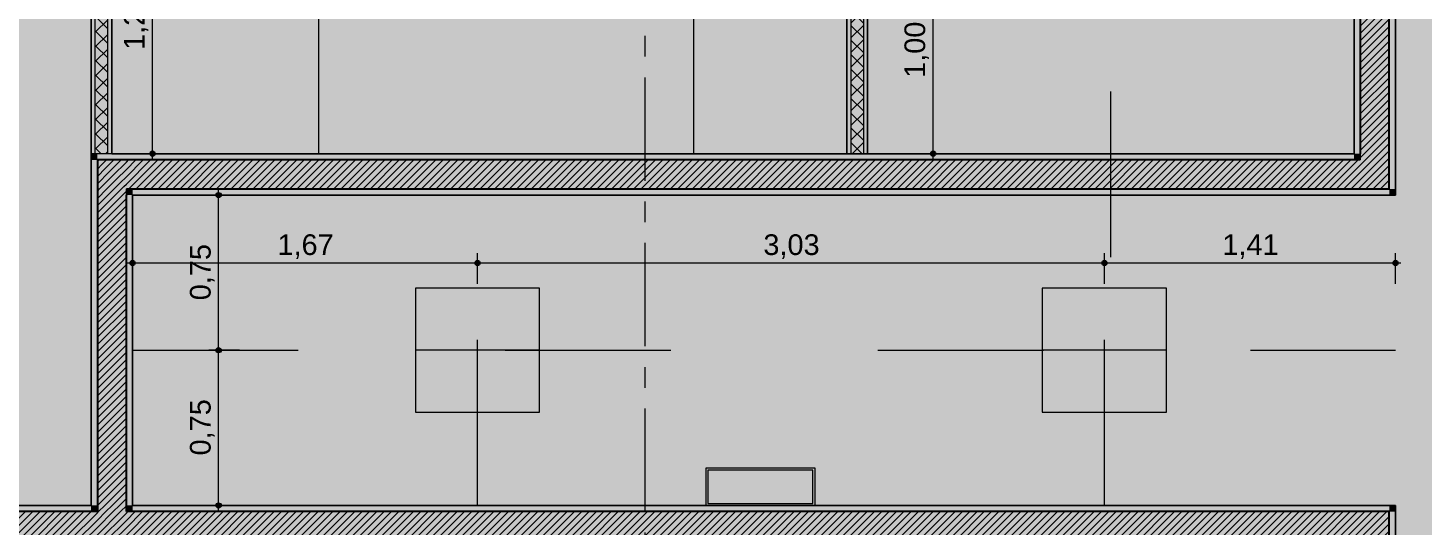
# Model space of a CAD drawing. Header units: metres. Extents: x -77 to -41.1, y -68 to -27.7.
# Drawn here: x -63.12 to -56.38, y -54.15 to -51.74 of the extents above; entities that cross this region are included whole.
import ezdxf

# ---------------------------------------------------------------- set-up
doc = ezdxf.new("R2010")
doc.units = ezdxf.units.M
doc.header["$MEASUREMENT"] = 0
doc.linetypes.add('AStair_dashed', pattern=[1.8, 0.8, -1])
doc.linetypes.add('Dot & Dashed', pattern=[0.6, 0.5, -0.05, 0, -0.05])
for name, color, linetype, lineweight in [('0_Caneta_No__99', 7, 'Continuous', 20), ('FORRO.EXEC_Caneta_No__241', 7, 'Continuous', 13), ('LUMINOTÉCNICA_Caneta_No__96', 252, 'Continuous', 0), ('PAREDE CONSTRUIR_Caneta_No__241', 7, 'Continuous', 13), ('PAREDE CONSTRUIR_Caneta_No__3', 7, 'Continuous', 25), ('PAREDE CONSTRUIR_Caneta_No__83', 84, 'Continuous', 0)]:
    doc.layers.add(name, color=color, linetype=linetype, lineweight=lineweight)
for name, color, linetype in [('COTAS FORRO.EXEC', 7, 'Continuous'), ('FORRO.EXEC', 7, 'Continuous'), ('LUMINOTÉCNICA', 7, 'Continuous'), ('PAREDE CONSTRUIR', 7, 'Continuous')]:
    doc.layers.add(name, color=color, linetype=linetype)
for name, color, linetype, lineweight, true_color in [('COTAS FORRO.EXEC_Caneta_No__25', 7, 'Continuous', 13, 0x982312), ('LAJES.EST_Caneta_No__18', 7, 'Continuous', 0, 0xdfdfdf), ('LAJES.EST_Caneta_No__254', 7, 'Continuous', 0, 0xd1c9ad), ('LUMINOTÉCNICA_Caneta_No__174', 7, 'Continuous', 0, 0x6a8fff), ('LUMINOTÉCNICA_Caneta_No__46', 7, 'Continuous', 0, 0xbf8f00), ('LUMINOTÉCNICA_Caneta_No__56', 7, 'Continuous', 0, 0xffe495), ('ZONA_Caneta_No__56', 7, 'Continuous', 0, 0xffe495)]:
    doc.layers.add(name, color=color, linetype=linetype, lineweight=lineweight, true_color=true_color)
doc.styles.add('GENERATED_STYLE_1', font='arial.ttf')
doc.dimstyles.new('GENERATED_STYLE__1', dxfattribs={"dimtxt": 0.1, "dimasz": 0.0475, "dimexe": 0.18, "dimexo": 0.1, "dimgap": 0, "dimtad": 1, "dimtih": 1, "dimtoh": 1, "dimzin": 0, "dimdsep": 46, "dimtxsty": 'GENERATED_STYLE_1', "dimblk": 'ARROWHEAD_11', "dimblk1": 'ARROWHEAD_11', "dimblk2": 'ARROWHEAD_11', "dimcen": 0.09, "dimclrd": 256, "dimclre": 256, "dimclrt": 256, "dimadec": 0, "dimazin": 0, "dimtfac": 1, "dimtdec": 4, "dimtmove": 0, "dimatfit": 3, "dimfxl": 0, "dimtolj": 1, "dimtzin": 0, "dimarcsym": 0})
doc.dimstyles.new('GENERATED_STYLE__2', dxfattribs={"dimtxt": 0.1, "dimasz": 0.0475, "dimexe": 0.18, "dimexo": 0.1, "dimgap": 0, "dimtad": 1, "dimzin": 0, "dimdsep": 46, "dimtxsty": 'GENERATED_STYLE_1', "dimblk": 'ARROWHEAD_11', "dimblk1": 'ARROWHEAD_11', "dimblk2": 'ARROWHEAD_11', "dimcen": 0.09, "dimclrd": 256, "dimclre": 256, "dimclrt": 256, "dimadec": 0, "dimazin": 0, "dimtfac": 1, "dimtdec": 4, "dimtmove": 0, "dimatfit": 3, "dimfxl": 0, "dimtolj": 1, "dimtzin": 0, "dimarcsym": 0})
pattern_1 = [(45, (0, 0), (-0.0176776695, 0.0176776695), [])]
pattern_2 = [(45, (0, 0), (-0.03535534, 0.03535534), []), (135, (0, 0), (0.03535534, 0.03535534), [])]

# ---------------------------------------------------------------- blocks, each defined once
blk = doc.blocks.new('*D154')
at = {"layer": 'COTAS FORRO.EXEC_Caneta_No__25', "linetype": 'Continuous', "lineweight": 13, "true_color": 0x982312}
for points in [[(-62.5298, -51.0805), (-62.5288, -51.0853), (-62.5261, -51.0894), (-62.522, -51.0921), (-62.5173, -51.093), (-62.5125, -51.0921), (-62.5084, -51.0894), (-62.5057, -51.0853), (-62.5048, -51.0805), (-62.5057, -51.0757), (-62.5084, -51.0717), (-62.5125, -51.069), (-62.5173, -51.068), (-62.522, -51.069), (-62.5261, -51.0717), (-62.5288, -51.0757)], [(-62.5298, -52.3506), (-62.5288, -52.3554), (-62.5261, -52.3594), (-62.522, -52.3621), (-62.5173, -52.3631), (-62.5125, -52.3621), (-62.5084, -52.3594), (-62.5057, -52.3554), (-62.5048, -52.3506), (-62.5057, -52.3458), (-62.5084, -52.3417), (-62.5125, -52.339), (-62.5173, -52.3381), (-62.522, -52.339), (-62.5261, -52.3417), (-62.5288, -52.3458)]]:
    blk.add_hatch(color=24, dxfattribs=at).paths.add_polyline_path(points)
at = {"layer": 'COTAS FORRO.EXEC_Caneta_No__25', "color": 24, "linetype": 'Continuous', "lineweight": 13, "true_color": 0x982312}
for p, q in [((-62.5298, -51.0805), (-62.5641, -51.0805)), ((-62.5173, -52.3381), (-62.5173, -51.093)), ((-62.4173, -51.0805), (-62.5048, -51.0805)), ((-62.5298, -52.3506), (-62.5641, -52.3506)), ((-62.4173, -52.3506), (-62.5048, -52.3506)), ((-62.5173, -52.3756), (-62.5173, -52.3631))]:
    blk.add_line(p, q, dxfattribs=at)
for centre in [(-62.5173, -51.0805), (-62.5173, -52.3506)]:
    blk.add_circle(centre, 0.0125, dxfattribs=at)
at = {"layer": 'COTAS FORRO.EXEC_Caneta_No__25', "color": 24, "lineweight": 13, "true_color": 0x982312, "insert": (-62.5373, -51.849), "char_height": 0.1, "attachment_point": 7, "rotation": 90, "style": 'GENERATED_STYLE_1'}
blk.add_mtext('\\A1;{\\pql;\\fArial|b0|i0|c0|p0;\\W1.000000;1,27}', dxfattribs=at)
blk = doc.blocks.new('ARROWHEAD_11')
at = {"color": 0, "linetype": 'Continuous', "lineweight": 0}
blk.add_line((0, 0), (-1, 0), dxfattribs=at)
at = {"color": 0, "linetype": 'Continuous', "lineweight": 0, "const_width": 0.25, "flags": 128}
blk.add_lwpolyline([(-0.125, 0, 1), (0.125, 0, 1)], format="xyb", close=True, dxfattribs=at)
blk = doc.blocks.new('*D157')
at = {"layer": 'COTAS FORRO.EXEC_Caneta_No__25', "linetype": 'Continuous', "lineweight": 13, "true_color": 0x982312}
for points in [[(-58.7597, -51.3506), (-58.7588, -51.3554), (-58.7561, -51.3594), (-58.752, -51.3621), (-58.7472, -51.3631), (-58.7425, -51.3621), (-58.7384, -51.3594), (-58.7357, -51.3554), (-58.7347, -51.3506), (-58.7357, -51.3458), (-58.7384, -51.3417), (-58.7425, -51.339), (-58.7472, -51.3381), (-58.752, -51.339), (-58.7561, -51.3417), (-58.7588, -51.3458)], [(-58.7597, -52.3506), (-58.7588, -52.3554), (-58.7561, -52.3594), (-58.752, -52.3621), (-58.7472, -52.3631), (-58.7425, -52.3621), (-58.7384, -52.3594), (-58.7357, -52.3554), (-58.7347, -52.3506), (-58.7357, -52.3458), (-58.7384, -52.3417), (-58.7425, -52.339), (-58.7472, -52.3381), (-58.752, -52.339), (-58.7561, -52.3417), (-58.7588, -52.3458)]]:
    blk.add_hatch(color=24, dxfattribs=at).paths.add_polyline_path(points)
at = {"layer": 'COTAS FORRO.EXEC_Caneta_No__25', "color": 24, "linetype": 'Continuous', "lineweight": 13, "true_color": 0x982312}
for p, q in [((-58.7597, -51.3506), (-58.7941, -51.3506)), ((-58.7472, -52.3381), (-58.7472, -51.3631)), ((-58.6472, -51.3506), (-58.7347, -51.3506)), ((-58.7597, -52.3506), (-58.8472, -52.3506)), ((-58.7004, -52.3506), (-58.7347, -52.3506)), ((-58.7472, -52.3756), (-58.7472, -52.3631))]:
    blk.add_line(p, q, dxfattribs=at)
for centre in [(-58.7472, -51.3506), (-58.7472, -52.3506)]:
    blk.add_circle(centre, 0.0125, dxfattribs=at)
at = {"layer": 'COTAS FORRO.EXEC_Caneta_No__25', "color": 24, "lineweight": 13, "true_color": 0x982312, "insert": (-58.7672, -51.984), "char_height": 0.1, "attachment_point": 7, "rotation": 90, "style": 'GENERATED_STYLE_1'}
blk.add_mtext('\\A1;{\\pql;\\fArial|b0|i0|c0|p0;\\W1.000000;1,00}', dxfattribs=at)
blk = doc.blocks.new('*D166')
at = {"layer": 'COTAS FORRO.EXEC_Caneta_No__25', "linetype": 'Continuous', "lineweight": 13, "true_color": 0x982312}
for points in [[(-62.6265, -52.8788), (-62.6256, -52.8836), (-62.6229, -52.8877), (-62.6188, -52.8904), (-62.614, -52.8913), (-62.6093, -52.8904), (-62.6052, -52.8877), (-62.6025, -52.8836), (-62.6015, -52.8788), (-62.6025, -52.8741), (-62.6052, -52.87), (-62.6093, -52.8673), (-62.614, -52.8663), (-62.6188, -52.8673), (-62.6229, -52.87), (-62.6256, -52.8741)], [(-60.9602, -52.8788), (-60.9592, -52.8836), (-60.9565, -52.8877), (-60.9525, -52.8904), (-60.9477, -52.8913), (-60.9429, -52.8904), (-60.9388, -52.8877), (-60.9361, -52.8836), (-60.9352, -52.8788), (-60.9361, -52.8741), (-60.9388, -52.87), (-60.9429, -52.8673), (-60.9477, -52.8663), (-60.9525, -52.8673), (-60.9565, -52.87), (-60.9592, -52.8741)]]:
    blk.add_hatch(color=24, dxfattribs=at).paths.add_polyline_path(points)
at = {"layer": 'COTAS FORRO.EXEC_Caneta_No__25', "color": 24, "linetype": 'Continuous', "lineweight": 13, "true_color": 0x982312}
for p, q in [((-62.614, -52.8663), (-62.614, -52.7788)), ((-62.639, -52.8788), (-62.6265, -52.8788)), ((-62.614, -52.9257), (-62.614, -52.8913)), ((-62.6015, -52.8788), (-60.9602, -52.8788)), ((-60.9477, -52.8663), (-60.9477, -52.832)), ((-60.9477, -52.9788), (-60.9477, -52.8913))]:
    blk.add_line(p, q, dxfattribs=at)
for centre in [(-62.614, -52.8788), (-60.9477, -52.8788)]:
    blk.add_circle(centre, 0.0125, dxfattribs=at)
at = {"layer": 'COTAS FORRO.EXEC_Caneta_No__25', "color": 24, "lineweight": 13, "true_color": 0x982312, "insert": (-61.9143, -52.8588), "char_height": 0.1, "attachment_point": 7, "style": 'GENERATED_STYLE_1'}
blk.add_mtext('\\A1;{\\pql;\\fArial|b0|i0|c0|p0;\\W1.000000;1,67}', dxfattribs=at)
blk = doc.blocks.new('*D167')
at = {"layer": 'COTAS FORRO.EXEC_Caneta_No__25', "linetype": 'Continuous', "lineweight": 13, "true_color": 0x982312}
for points in [[(-60.9602, -52.8788), (-60.9592, -52.8836), (-60.9565, -52.8877), (-60.9525, -52.8904), (-60.9477, -52.8913), (-60.9429, -52.8904), (-60.9388, -52.8877), (-60.9361, -52.8836), (-60.9352, -52.8788), (-60.9361, -52.8741), (-60.9388, -52.87), (-60.9429, -52.8673), (-60.9477, -52.8663), (-60.9525, -52.8673), (-60.9565, -52.87), (-60.9592, -52.8741)], [(-57.9324, -52.8788), (-57.9315, -52.8836), (-57.9287, -52.8877), (-57.9247, -52.8904), (-57.9199, -52.8913), (-57.9151, -52.8904), (-57.9111, -52.8877), (-57.9084, -52.8836), (-57.9074, -52.8788), (-57.9084, -52.8741), (-57.9111, -52.87), (-57.9151, -52.8673), (-57.9199, -52.8663), (-57.9247, -52.8673), (-57.9287, -52.87), (-57.9315, -52.8741)]]:
    blk.add_hatch(color=24, dxfattribs=at).paths.add_polyline_path(points)
at = {"layer": 'COTAS FORRO.EXEC_Caneta_No__25', "color": 24, "linetype": 'Continuous', "lineweight": 13, "true_color": 0x982312}
for p, q in [((-60.9477, -52.8663), (-60.9477, -52.832)), ((-60.9477, -52.9788), (-60.9477, -52.8913)), ((-60.9352, -52.8788), (-57.9324, -52.8788)), ((-57.9199, -52.8663), (-57.9199, -52.832)), ((-57.9199, -52.9788), (-57.9199, -52.8913))]:
    blk.add_line(p, q, dxfattribs=at)
for centre in [(-60.9477, -52.8788), (-57.9199, -52.8788)]:
    blk.add_circle(centre, 0.0125, dxfattribs=at)
at = {"layer": 'COTAS FORRO.EXEC_Caneta_No__25', "color": 24, "lineweight": 13, "true_color": 0x982312, "insert": (-59.5673, -52.8588), "char_height": 0.1, "attachment_point": 7, "style": 'GENERATED_STYLE_1'}
blk.add_mtext('\\A1;{\\pql;\\fArial|b0|i0|c0|p0;\\W1.000000;3,03}', dxfattribs=at)
blk = doc.blocks.new('*D168')
at = {"layer": 'COTAS FORRO.EXEC_Caneta_No__25', "linetype": 'Continuous', "lineweight": 13, "true_color": 0x982312}
for points in [[(-57.9324, -52.8788), (-57.9315, -52.8836), (-57.9287, -52.8877), (-57.9247, -52.8904), (-57.9199, -52.8913), (-57.9151, -52.8904), (-57.9111, -52.8877), (-57.9084, -52.8836), (-57.9074, -52.8788), (-57.9084, -52.8741), (-57.9111, -52.87), (-57.9151, -52.8673), (-57.9199, -52.8663), (-57.9247, -52.8673), (-57.9287, -52.87), (-57.9315, -52.8741)], [(-56.5265, -52.8788), (-56.5256, -52.8836), (-56.5229, -52.8877), (-56.5188, -52.8904), (-56.514, -52.8913), (-56.5093, -52.8904), (-56.5052, -52.8877), (-56.5025, -52.8836), (-56.5015, -52.8788), (-56.5025, -52.8741), (-56.5052, -52.87), (-56.5093, -52.8673), (-56.514, -52.8663), (-56.5188, -52.8673), (-56.5229, -52.87), (-56.5256, -52.8741)]]:
    blk.add_hatch(color=24, dxfattribs=at).paths.add_polyline_path(points)
at = {"layer": 'COTAS FORRO.EXEC_Caneta_No__25', "color": 24, "linetype": 'Continuous', "lineweight": 13, "true_color": 0x982312}
for p, q in [((-57.9199, -52.8663), (-57.9199, -52.832)), ((-57.9199, -52.9788), (-57.9199, -52.8913)), ((-57.9074, -52.8788), (-56.5265, -52.8788)), ((-56.514, -52.8663), (-56.514, -52.832)), ((-56.514, -52.9788), (-56.514, -52.8913)), ((-56.5015, -52.8788), (-56.489, -52.8788))]:
    blk.add_line(p, q, dxfattribs=at)
for centre in [(-57.9199, -52.8788), (-56.514, -52.8788)]:
    blk.add_circle(centre, 0.0125, dxfattribs=at)
at = {"layer": 'COTAS FORRO.EXEC_Caneta_No__25', "color": 24, "lineweight": 13, "true_color": 0x982312, "insert": (-57.3504, -52.8588), "char_height": 0.1, "attachment_point": 7, "style": 'GENERATED_STYLE_1'}
blk.add_mtext('\\A1;{\\pql;\\fArial|b0|i0|c0|p0;\\W1.000000;1,41}', dxfattribs=at)
blk = doc.blocks.new('*D169')
at = {"layer": 'COTAS FORRO.EXEC_Caneta_No__25', "linetype": 'Continuous', "lineweight": 13, "true_color": 0x982312}
for points in [[(-62.2107, -53.3006), (-62.2097, -53.3054), (-62.207, -53.3094), (-62.203, -53.3121), (-62.1982, -53.3131), (-62.1934, -53.3121), (-62.1894, -53.3094), (-62.1866, -53.3054), (-62.1857, -53.3006), (-62.1866, -53.2958), (-62.1894, -53.2917), (-62.1934, -53.289), (-62.1982, -53.2881), (-62.203, -53.289), (-62.207, -53.2917), (-62.2097, -53.2958)], [(-62.2107, -54.0506), (-62.2097, -54.0554), (-62.207, -54.0594), (-62.203, -54.0621), (-62.1982, -54.0631), (-62.1934, -54.0621), (-62.1894, -54.0594), (-62.1866, -54.0554), (-62.1857, -54.0506), (-62.1866, -54.0458), (-62.1894, -54.0417), (-62.1934, -54.039), (-62.1982, -54.0381), (-62.203, -54.039), (-62.207, -54.0417), (-62.2097, -54.0458)]]:
    blk.add_hatch(color=24, dxfattribs=at).paths.add_polyline_path(points)
at = {"layer": 'COTAS FORRO.EXEC_Caneta_No__25', "color": 24, "linetype": 'Continuous', "lineweight": 13, "true_color": 0x982312}
for p, q in [((-62.2107, -53.3006), (-62.2451, -53.3006)), ((-62.0982, -53.3006), (-62.1857, -53.3006)), ((-62.1982, -54.0381), (-62.1982, -53.3131)), ((-62.2107, -54.0506), (-62.2451, -54.0506)), ((-62.1982, -54.0756), (-62.1982, -54.0631)), ((-62.0982, -54.0506), (-62.1857, -54.0506))]:
    blk.add_line(p, q, dxfattribs=at)
for centre in [(-62.1982, -53.3006), (-62.1982, -54.0506)]:
    blk.add_circle(centre, 0.0125, dxfattribs=at)
at = {"layer": 'COTAS FORRO.EXEC_Caneta_No__25', "color": 24, "lineweight": 13, "true_color": 0x982312, "insert": (-62.2182, -53.809), "char_height": 0.1, "attachment_point": 7, "rotation": 90, "style": 'GENERATED_STYLE_1'}
blk.add_mtext('\\A1;{\\pql;\\fArial|b0|i0|c0|p0;\\W1.000000;0,75}', dxfattribs=at)
blk = doc.blocks.new('*D170')
at = {"layer": 'COTAS FORRO.EXEC_Caneta_No__25', "linetype": 'Continuous', "lineweight": 13, "true_color": 0x982312}
for points in [[(-62.2107, -52.5506), (-62.2097, -52.5554), (-62.207, -52.5594), (-62.203, -52.5621), (-62.1982, -52.5631), (-62.1934, -52.5621), (-62.1894, -52.5594), (-62.1866, -52.5554), (-62.1857, -52.5506), (-62.1866, -52.5458), (-62.1894, -52.5417), (-62.1934, -52.539), (-62.1982, -52.5381), (-62.203, -52.539), (-62.207, -52.5417), (-62.2097, -52.5458)], [(-62.2107, -53.3006), (-62.2097, -53.3054), (-62.207, -53.3094), (-62.203, -53.3121), (-62.1982, -53.3131), (-62.1934, -53.3121), (-62.1894, -53.3094), (-62.1866, -53.3054), (-62.1857, -53.3006), (-62.1866, -53.2958), (-62.1894, -53.2917), (-62.1934, -53.289), (-62.1982, -53.2881), (-62.203, -53.289), (-62.207, -53.2917), (-62.2097, -53.2958)]]:
    blk.add_hatch(color=24, dxfattribs=at).paths.add_polyline_path(points)
at = {"layer": 'COTAS FORRO.EXEC_Caneta_No__25', "color": 24, "linetype": 'Continuous', "lineweight": 13, "true_color": 0x982312}
for p, q in [((-62.2107, -52.5506), (-62.2982, -52.5506)), ((-62.1982, -52.5381), (-62.1982, -52.5256)), ((-62.1513, -52.5506), (-62.1857, -52.5506)), ((-62.1982, -53.2881), (-62.1982, -52.5631)), ((-62.2107, -53.3006), (-62.2451, -53.3006)), ((-62.0982, -53.3006), (-62.1857, -53.3006))]:
    blk.add_line(p, q, dxfattribs=at)
for centre in [(-62.1982, -52.5506), (-62.1982, -53.3006)]:
    blk.add_circle(centre, 0.0125, dxfattribs=at)
at = {"layer": 'COTAS FORRO.EXEC_Caneta_No__25', "color": 24, "lineweight": 13, "true_color": 0x982312, "insert": (-62.2182, -53.059), "char_height": 0.1, "attachment_point": 7, "rotation": 90, "style": 'GENERATED_STYLE_1'}
blk.add_mtext('\\A1;{\\pql;\\fArial|b0|i0|c0|p0;\\W1.000000;0,75}', dxfattribs=at)
blk = doc.blocks.new('Fluorescent Lamp 26_2')
at = {"layer": 'LUMINOTÉCNICA_Caneta_No__174', "linetype": 'Continuous', "lineweight": 0, "true_color": 0xd9e2fe}
blk.add_hatch(color=254, dxfattribs=at).paths.add_polyline_path([(0, 0), (0.6, 0), (0.6, 0.6), (0, 0.6)])
at = {"layer": 'LUMINOTÉCNICA_Caneta_No__174', "color": 161, "linetype": 'Continuous', "lineweight": 0, "true_color": 0x6a8fff}
for p, q in [((0.6, 0.6), (0, 0.6)), ((0, 0.6), (0, 0)), ((0.6, 0), (0.6, 0.6)), ((0, 0.3), (0.6, 0.3)), ((0, 0), (0.6, 0))]:
    blk.add_line(p, q, dxfattribs=at)
blk = doc.blocks.new('Fluorescent Lamp 26_6')
at = {"layer": 'LUMINOTÉCNICA_Caneta_No__56', "linetype": 'Continuous', "lineweight": 0, "true_color": 0xfef7e3}
blk.add_hatch(color=7, dxfattribs=at).paths.add_polyline_path([(0, 0), (0.5275, 0), (0.5275, 0.1799), (0, 0.1799)])
at = {"layer": 'LUMINOTÉCNICA_Caneta_No__46', "color": 42, "linetype": 'Continuous', "lineweight": 0, "true_color": 0xbf8f00}
for p, q in [((0.5275, 0.1799), (0, 0.1799)), ((0, 0.1799), (0, 0)), ((0.5175, 0.1699), (0.01, 0.1699)), ((0.01, 0.1699), (0.01, 0.01)), ((0.5175, 0.01), (0.5175, 0.1699)), ((0.5275, 0), (0.5275, 0.1799)), ((0, 0), (0.5275, 0)), ((0.01, 0.01), (0.5175, 0.01))]:
    blk.add_line(p, q, dxfattribs=at)

msp = doc.modelspace()

# ---------------------------------------------------------------- hatches: boundary and pattern name
at = {"layer": 'FORRO.EXEC', "linetype": 'Continuous', "lineweight": 0, "true_color": 0xfbfbfb}
for points in [[(-64.914, -38.2037), (-56.514, -38.2037), (-56.514, -42.3002), (-64.914, -42.3002), (-64.914, -47.1002), (-56.514, -47.1002), (-56.514, -52.5506), (-62.614, -52.5506), (-62.614, -54.0506), (-56.514, -54.0506), (-56.514, -56.6006), (-54.014, -56.6006), (-54.014, -54.5506), (-54.014, -53.0506), (-54.014, -52.3506), (-45.8136, -52.3506), (-45.8136, -50.8516), (-54.014, -50.8516), (-54.014, -36.7038), (-56.514, -36.7038), (-64.914, -36.7038)], [(-66.164, -54.0506), (-62.814, -54.0506), (-62.814, -47.3002), (-66.164, -47.3002)], [(-62.714, -52.3506), (-59.164, -52.3506), (-59.164, -47.3002), (-62.714, -47.3002)], [(-59.064, -52.3506), (-56.714, -52.3506), (-56.714, -48.8001), (-59.064, -48.8001)]]:
    msp.add_hatch(color=7, dxfattribs=at).paths.add_polyline_path(points)
at = {"layer": 'LAJES.EST_Caneta_No__18', "linetype": 'Continuous', "lineweight": 0, "true_color": 0xdfdfdf}
h = msp.add_hatch(dxfattribs=at)
h.set_pattern_fill('Piso_Externo__0003', color=254, style=0, pattern_type=2)
h.set_pattern_definition([(45, (0, 0.6), (-0.1909188, 0.1909188), [0, -0.18, 0, -0.27]), (110, (0.6, 0.6), (0.253717, 0.09234544), [0, -0.132, 0, -0.228])])
h.paths.add_polyline_path([(-76.514, -65.1016), (-73.814, -65.1016, -0.414214), (-75.814, -67.1016), (-66.814, -67.1016, -0.414214), (-68.814, -65.1016), (-68.814, -62.301), (-68.814, -45.4002, -0.414214), (-66.514, -43.1002), (-65.914, -43.1002), (-65.914, -42.3002), (-66.514, -42.3002), (-66.514, -38.2041), (-65.114, -38.2041), (-65.114, -36.7038), (-66.514, -36.7038), (-66.514, -32.5997), (-65.114, -32.5997), (-56.714, -32.5997), (-53.814, -32.5997), (-44.014, -32.5997), (-44.014, -42.3002), (-53.814, -42.3002), (-53.814, -47.1002), (-44.014, -47.1002), (-44.014, -50.8516), (-45.6136, -50.8516), (-45.6136, -52.3506), (-44.014, -52.3506), (-44.014, -60.3006), (-48.9163, -60.3006), (-48.9163, -61.1006), (-44.3609, -61.1006), (-44.3609, -67.1016), (-44.014, -67.1016), (-41.514, -67.1016), (-41.514, -28.1016), (-41.714, -28.1016), (-41.714, -60.3006), (-43.014, -60.3006), (-43.014, -30.0016), (-66.514, -30.0016), (-66.514, -28.1016), (-76.514, -28.1016)])
h.paths.add_polyline_path([(-73.814, -45.1016), (-76.314, -45.1016), (-76.314, -43.0892), (-75.7984, -43.0908, -0.414214), (-73.8139, -45.0876)], flags=0)
h.paths.add_polyline_path([(-73.814, -45.5846, -0.009328), (-73.814, -45.6604)], flags=0)
h.paths.add_polyline_path([(-52.814, -46.3002), (-52.814, -43.1002), (-44.014, -43.1002), (-44.014, -46.3002)], flags=0)
h.paths.add_polyline_path([(-67.714, -34.1), (-76.314, -34.1), (-76.314, -32.5997), (-67.714, -32.5997)], flags=0)
at = {"layer": 'LAJES.EST_Caneta_No__254', "linetype": 'Continuous', "lineweight": 0, "true_color": 0xd1c9ad}
h = msp.add_hatch(dxfattribs=at)
h.set_pattern_fill('Haie_OD_0003', color=9, style=0, pattern_type=2)
h.set_pattern_definition([(45, (0, 0.5), (-0.159099, 0.159099), [0, -0.15, 0, -0.225]), (110, (0.5, 0.5), (0.21143084, 0.07695453), [0, -0.11, 0, -0.19])])
h.paths.add_polyline_path([(-65.114, -47.1002), (-66.514, -47.1002), (-66.514, -60.3006), (-56.514, -60.3006), (-44.014, -60.3006), (-44.014, -56.6006), (-50.5957, -56.6006), (-50.5957, -54.2479), (-52.6157, -54.2479), (-52.6157, -52.5506), (-50.5957, -52.5506), (-45.6136, -52.5506), (-45.6136, -50.8516), (-44.014, -50.8516), (-44.014, -47.1002), (-53.814, -47.1002), (-53.814, -42.3002), (-44.014, -42.3002), (-44.014, -37.1002), (-51.174, -37.1002), (-51.174, -32.5997), (-53.814, -32.5997), (-56.714, -32.5997), (-58.7637, -32.5997), (-58.7637, -34.9038), (-63.464, -34.9038), (-63.464, -36.5038), (-65.114, -36.5038), (-65.114, -38.4037), (-63.464, -38.4037), (-63.464, -42.1002), (-65.114, -42.1002), (-65.114, -42.3002)])
h.paths.add_polyline_path([(-60.5596, -42.1002), (-60.5596, -38.4037), (-58.8637, -38.4037), (-58.8637, -42.1002)], flags=0)
h.paths.add_polyline_path([(-59.064, -48.7001), (-59.064, -47.3002), (-56.714, -47.3002), (-56.714, -48.7001)], flags=0)
at = {"layer": 'PAREDE CONSTRUIR', "linetype": 'Continuous', "lineweight": 0, "true_color": 0xffffff}
for points in [[(-62.794, -52.3506), (-62.794, -47.3002), (-62.814, -47.3002), (-62.814, -52.3506)], [(-62.714, -52.3506), (-62.714, -47.3002), (-62.734, -47.3002), (-62.734, -52.3506)], [(-59.164, -48.7201), (-59.164, -52.3506), (-59.144, -52.3506), (-59.144, -48.7201)], [(-56.684, -52.3506), (-56.684, -48.7001), (-56.714, -48.7001), (-56.714, -52.3506)], [(-56.514, -52.5206), (-56.514, -48.7001), (-56.544, -48.7001), (-56.544, -52.5206)], [(-59.084, -48.8001), (-59.084, -52.3506), (-59.064, -52.3506), (-59.064, -48.8001)], [(-62.784, -52.3806), (-62.814, -52.3506), (-62.814, -52.3806)], [(-62.784, -52.3506), (-62.814, -52.3506), (-62.784, -52.3806)], [(-62.784, -52.3806), (-56.714, -52.3806), (-56.714, -52.3506), (-62.784, -52.3506)], [(-56.714, -52.3506), (-56.684, -52.3806), (-56.684, -52.3506)], [(-56.714, -52.3506), (-56.714, -52.3806), (-56.684, -52.3806)], [(-62.814, -52.3806), (-62.814, -54.0506), (-62.784, -54.0506), (-62.784, -52.3806)], [(-62.614, -52.5506), (-62.644, -52.5206), (-62.644, -52.5506)], [(-62.614, -52.5206), (-62.644, -52.5206), (-62.614, -52.5506)], [(-62.644, -52.5506), (-62.644, -54.0506), (-62.614, -54.0506), (-62.614, -52.5506)], [(-56.544, -52.5206), (-62.614, -52.5206), (-62.614, -52.5506), (-56.544, -52.5506)], [(-56.544, -52.5206), (-56.514, -52.5506), (-56.514, -52.5206)], [(-56.544, -52.5206), (-56.544, -52.5506), (-56.514, -52.5506)], [(-62.814, -54.0506), (-66.164, -54.0506), (-66.164, -54.0806), (-62.814, -54.0806)], [(-62.814, -54.0806), (-62.784, -54.0806), (-62.784, -54.0506), (-62.814, -54.0506)], [(-62.644, -54.0806), (-62.614, -54.0806), (-62.614, -54.0506), (-62.644, -54.0506)], [(-62.614, -54.0806), (-56.544, -54.0806), (-56.544, -54.0506), (-62.614, -54.0506)], [(-56.544, -54.0806), (-56.514, -54.0806), (-56.514, -54.0506)], [(-56.544, -54.0806), (-56.514, -54.0506), (-56.544, -54.0506)], [(-56.544, -54.0806), (-56.544, -56.6006), (-56.514, -56.6006), (-56.514, -54.0806)]]:
    msp.add_hatch(color=7, dxfattribs=at).paths.add_polyline_path(points)
at = {"layer": 'PAREDE CONSTRUIR', "linetype": 'Continuous', "lineweight": 0, "true_color": 0x000000}
h = msp.add_hatch(dxfattribs=at)
h.set_pattern_fill('common_brick_0003', color=18, style=0, pattern_type=2)
h.set_pattern_definition(pattern_1)
h.paths.add_polyline_path([(-56.544, -52.3806), (-56.544, -48.7001), (-56.684, -48.7001), (-56.684, -52.3806)])
h = msp.add_hatch(dxfattribs=at)
h.set_pattern_fill('common_brick_0003', color=18, style=0, pattern_type=2)
h.set_pattern_definition(pattern_1)
h.paths.add_polyline_path([(-62.644, -52.5206), (-62.784, -52.3806), (-62.784, -52.5206)])
h = msp.add_hatch(dxfattribs=at)
h.set_pattern_fill('common_brick_0003', color=18, style=0, pattern_type=2)
h.set_pattern_definition(pattern_1)
h.paths.add_polyline_path([(-62.644, -52.3806), (-62.784, -52.3806), (-62.644, -52.5206)])
h = msp.add_hatch(dxfattribs=at)
h.set_pattern_fill('common_brick_0003', color=18, style=0, pattern_type=2)
h.set_pattern_definition(pattern_1)
h.paths.add_polyline_path([(-56.684, -52.3806), (-62.644, -52.3806), (-62.644, -52.5206), (-56.684, -52.5206)])
h = msp.add_hatch(dxfattribs=at)
h.set_pattern_fill('common_brick_0003', color=18, style=0, pattern_type=2)
h.set_pattern_definition(pattern_1)
h.paths.add_polyline_path([(-56.684, -52.3806), (-56.544, -52.5206), (-56.544, -52.3806)])
h = msp.add_hatch(dxfattribs=at)
h.set_pattern_fill('common_brick_0003', color=18, style=0, pattern_type=2)
h.set_pattern_definition(pattern_1)
h.paths.add_polyline_path([(-56.684, -52.3806), (-56.684, -52.5206), (-56.544, -52.5206)])
h = msp.add_hatch(dxfattribs=at)
h.set_pattern_fill('common_brick_0003', color=18, style=0, pattern_type=2)
h.set_pattern_definition(pattern_1)
h.paths.add_polyline_path([(-62.784, -52.5206), (-62.784, -54.0506), (-62.644, -54.0506), (-62.644, -52.5206)])
h = msp.add_hatch(dxfattribs=at)
h.set_pattern_fill('common_brick_0003', color=18, style=0, pattern_type=2)
h.set_pattern_definition(pattern_1)
h.paths.add_polyline_path([(-62.784, -54.0806), (-66.164, -54.0806), (-66.164, -54.2206), (-62.784, -54.2206)])
h = msp.add_hatch(dxfattribs=at)
h.set_pattern_fill('common_brick_0003', color=18, style=0, pattern_type=2)
h.set_pattern_definition(pattern_1)
h.paths.add_polyline_path([(-62.784, -54.0806), (-62.644, -54.0806), (-62.644, -54.0506), (-62.784, -54.0506)])
h = msp.add_hatch(dxfattribs=at)
h.set_pattern_fill('common_brick_0003', color=18, style=0, pattern_type=2)
h.set_pattern_definition(pattern_1)
h.paths.add_polyline_path([(-62.784, -54.2206), (-62.644, -54.2206), (-62.644, -54.0806), (-62.784, -54.0806)])
h = msp.add_hatch(dxfattribs=at)
h.set_pattern_fill('common_brick_0003', color=18, style=0, pattern_type=2)
h.set_pattern_definition(pattern_1)
h.paths.add_polyline_path([(-62.644, -54.2206), (-56.684, -54.2206), (-56.684, -54.0806), (-62.644, -54.0806)])
h = msp.add_hatch(dxfattribs=at)
h.set_pattern_fill('common_brick_0003', color=18, style=0, pattern_type=2)
h.set_pattern_definition(pattern_1)
h.paths.add_polyline_path([(-56.684, -54.2206), (-56.544, -54.2206), (-56.544, -54.0806)])
h = msp.add_hatch(dxfattribs=at)
h.set_pattern_fill('common_brick_0003', color=18, style=0, pattern_type=2)
h.set_pattern_definition(pattern_1)
h.paths.add_polyline_path([(-56.684, -54.2206), (-56.544, -54.0806), (-56.684, -54.0806)])
at = {"layer": 'PAREDE CONSTRUIR_Caneta_No__83', "linetype": 'Continuous', "lineweight": 0}
h = msp.add_hatch(dxfattribs=at)
h.set_pattern_fill('Placomur_0003', color=84, style=0, pattern_type=2)
h.set_pattern_definition(pattern_2)
h.paths.add_polyline_path([(-62.734, -52.3506), (-62.734, -47.3002), (-62.794, -47.3002), (-62.794, -52.3506)])
h = msp.add_hatch(dxfattribs=at)
h.set_pattern_fill('Placomur_0003', color=84, style=0, pattern_type=2)
h.set_pattern_definition(pattern_2)
h.paths.add_polyline_path([(-59.144, -52.3506), (-59.084, -52.3506), (-59.084, -48.7801), (-59.144, -48.7801)])

# ---------------------------------------------------------------- linework, layer by layer
at = {"layer": '0_Caneta_No__99', "color": 7, "linetype": 'Dot & Dashed', "lineweight": 20}
msp.add_line((-60.1393, -27.9815), (-60.1393, -67.6566), dxfattribs=at)
at = {"layer": 'FORRO.EXEC_Caneta_No__241', "color": 7, "linetype": 'Continuous', "lineweight": 13, "flags": 128}
for points in [[(-64.914, -38.2037), (-56.514, -38.2037), (-56.514, -42.3002), (-64.914, -42.3002), (-64.914, -47.1002), (-56.514, -47.1002), (-56.514, -52.5506), (-62.614, -52.5506), (-62.614, -54.0506), (-56.514, -54.0506), (-56.514, -56.6006), (-54.014, -56.6006), (-54.014, -54.5506), (-54.014, -53.0506), (-54.014, -52.3506), (-45.8136, -52.3506), (-45.8136, -50.8516), (-54.014, -50.8516), (-54.014, -36.7038), (-56.514, -36.7038), (-64.914, -36.7038)], [(-66.164, -54.0506), (-62.814, -54.0506), (-62.814, -47.3002), (-66.164, -47.3002)], [(-62.714, -52.3506), (-59.164, -52.3506), (-59.164, -47.3002), (-62.714, -47.3002)], [(-59.064, -52.3506), (-56.714, -52.3506), (-56.714, -48.8001), (-59.064, -48.8001)]]:
    msp.add_lwpolyline(points, close=True, dxfattribs=at)
at = {"layer": 'LUMINOTÉCNICA_Caneta_No__96', "color": 252, "linetype": 'AStair_dashed', "lineweight": 0}
for p, q in [((-61.714, -52.3506), (-61.714, -47.3002)), ((-59.9034, -52.3506), (-59.9034, -47.3002)), ((-57.889, -52.8506), (-57.889, -48.8001)), ((-60.9477, -54.0506), (-60.9477, -52.5506)), ((-57.9199, -54.0506), (-57.9199, -52.5506)), ((-66.164, -52.7119), (-62.814, -52.7119)), ((-62.614, -53.3006), (-56.514, -53.3006))]:
    msp.add_line(p, q, dxfattribs=at)
at = {"layer": 'PAREDE CONSTRUIR_Caneta_No__241', "color": 7, "linetype": 'Continuous', "lineweight": 13}
for p, q in [((-62.794, -52.3506), (-62.794, -47.3002)), ((-62.734, -52.3506), (-62.734, -47.3002)), ((-59.144, -48.7801), (-59.144, -52.3506)), ((-59.084, -48.8001), (-59.084, -52.3506))]:
    msp.add_line(p, q, dxfattribs=at)
at = {"layer": 'PAREDE CONSTRUIR_Caneta_No__241', "color": 7, "linetype": 'Continuous', "lineweight": 13, "flags": 128}
for points in [[(-62.814, -47.3002), (-62.814, -52.3506)], [(-62.714, -52.3506), (-62.714, -47.3002)], [(-59.164, -48.7001), (-59.164, -52.3506)], [(-56.714, -48.7001), (-56.714, -52.3506)], [(-56.514, -52.5206), (-56.514, -48.7001)], [(-59.064, -52.3506), (-59.064, -48.8001)], [(-62.814, -52.3506), (-62.814, -52.3806)], [(-56.714, -52.3506), (-62.814, -52.3506)], [(-62.794, -52.3506), (-62.814, -52.3506)], [(-62.734, -52.3506), (-62.794, -52.3506)], [(-62.714, -52.3506), (-62.734, -52.3506)], [(-59.164, -52.3506), (-59.144, -52.3506)], [(-59.144, -52.3506), (-59.084, -52.3506)], [(-59.084, -52.3506), (-59.064, -52.3506)], [(-62.814, -52.3806), (-62.814, -54.0506)], [(-62.614, -52.5506), (-56.514, -52.5506)], [(-62.614, -54.0506), (-62.614, -52.5506)], [(-56.514, -52.5506), (-56.514, -52.5206)], [(-62.814, -54.0506), (-66.164, -54.0506)], [(-56.514, -54.0506), (-62.614, -54.0506)], [(-56.514, -54.0506), (-56.514, -54.0806)], [(-56.514, -56.6006), (-56.514, -54.0806)]]:
    msp.add_lwpolyline(points, dxfattribs=at)
at = {"layer": 'PAREDE CONSTRUIR_Caneta_No__3', "color": 7, "linetype": 'Continuous', "lineweight": 25}
for p, q in [((-56.684, -48.7001), (-56.684, -52.3506)), ((-56.544, -52.3806), (-56.544, -48.7001)), ((-56.684, -52.3806), (-56.684, -52.3506)), ((-56.684, -52.3806), (-56.684, -52.3506)), ((-62.784, -52.3806), (-62.784, -52.5206)), ((-62.644, -52.3806), (-62.784, -52.3806)), ((-62.784, -52.3806), (-62.784, -52.5206)), ((-56.684, -52.3806), (-62.644, -52.3806)), ((-56.544, -52.5206), (-56.544, -52.3806)), ((-56.544, -52.5206), (-56.544, -52.3806)), ((-62.784, -52.5206), (-62.784, -54.0506)), ((-62.644, -52.5206), (-62.644, -52.5506)), ((-62.644, -52.5206), (-56.684, -52.5206)), ((-62.644, -52.5206), (-62.644, -52.5506)), ((-62.644, -54.0506), (-62.644, -52.5506)), ((-56.684, -52.5206), (-56.544, -52.5206)), ((-62.784, -54.0806), (-66.164, -54.0806)), ((-62.784, -54.0506), (-62.784, -54.0806)), ((-62.784, -54.0506), (-62.784, -54.0806)), ((-62.644, -54.0806), (-62.644, -54.0506)), ((-62.644, -54.0806), (-62.644, -54.0506)), ((-56.684, -54.0806), (-62.644, -54.0806)), ((-56.544, -54.0806), (-56.684, -54.0806)), ((-56.544, -54.2206), (-56.544, -54.0806)), ((-56.544, -54.2206), (-56.544, -54.0806))]:
    msp.add_line(p, q, dxfattribs=at)
at = {"layer": 'ZONA_Caneta_No__56', "color": 41, "linetype": 'Continuous', "lineweight": 0, "true_color": 0xffe495, "flags": 128}
for points in [[(-64.914, -36.7038), (-64.914, -38.2037), (-56.514, -38.2037), (-56.514, -52.5506), (-62.614, -52.5506), (-62.614, -54.0506), (-56.514, -54.0506), (-56.514, -56.6006), (-54.014, -56.6006), (-54.014, -52.3506), (-45.8136, -52.3506), (-45.8136, -50.8516), (-54.014, -50.8516), (-54.014, -36.7038), (-56.514, -36.7038)], [(-62.814, -47.3002), (-66.164, -47.3002), (-66.164, -54.0506), (-62.814, -54.0506)], [(-59.164, -47.3002), (-62.714, -47.3002), (-62.714, -52.3506), (-59.164, -52.3506)], [(-59.064, -49.8462), (-59.064, -52.3506), (-56.714, -52.3506), (-56.714, -49.8462), (-57.714, -49.8462), (-57.714, -48.8001), (-59.064, -48.8001)]]:
    msp.add_lwpolyline(points, close=True, dxfattribs=at)

# ---------------------------------------------------------------- block references
at = {"layer": 'LUMINOTÉCNICA', "color": 61, "linetype": 'Continuous', "lineweight": 0, "true_color": 0xeaffaa, "rotation": 180}
for p in [(-60.6477, -53.0006), (-57.6199, -53.0006)]:
    msp.add_blockref('Fluorescent Lamp 26_2', p, dxfattribs=at)
at = {"layer": 'LUMINOTÉCNICA', "color": 61, "linetype": 'Continuous', "lineweight": 0, "true_color": 0xeaffaa}
msp.add_blockref('Fluorescent Lamp 26_6', (-59.8452, -54.0506), dxfattribs=at)

# ---------------------------------------------------------------- dimensions: what is measured, and where the dimension line sits
at = {"layer": 'COTAS FORRO.EXEC', "color": 24, "linetype": 'Continuous', "lineweight": 13, "true_color": 0x982312}
for base, p1, p2, picture, middle in [((-62.5173, -51.0805), (-62.3923, -52.3506), (-61.714, -51.0805), '*D154', (-62.5873, -51.7195)), ((-58.7472, -51.3506), (-59.064, -52.3506), (-57.889, -51.3506), '*D157', (-58.8172, -51.8546)), ((-62.1982, -52.5506), (-61.7913, -53.3006), (-62.2814, -52.5506), '*D170', (-62.2682, -52.9296)), ((-62.1982, -53.3006), (-57.9199, -54.0506), (-61.7913, -53.3006), '*D169', (-62.2682, -53.6796))]:
    dim = msp.add_linear_dim(base=base, p1=p1, p2=p2, angle=90, dimstyle='GENERATED_STYLE__2', dxfattribs=at)
    dim.commit()
    dim.dimension.update_dxf_attribs({"geometry": picture, "text_midpoint": middle, "dimtype": 160, "text_rotation": 90})
for base, p1, p2, picture, middle in [((-60.9477, -52.8788), (-62.614, -52.5506), (-60.9477, -53.3006), '*D166', (-61.7849, -52.8088)), ((-57.9199, -52.8788), (-60.9477, -53.3006), (-57.9199, -53.3006), '*D167', (-59.4378, -52.8088)), ((-56.514, -52.8788), (-57.9199, -53.3006), (-56.514, -53.5506), '*D168', (-57.221, -52.8088))]:
    dim = msp.add_linear_dim(base=base, p1=p1, p2=p2, dimstyle='GENERATED_STYLE__1', dxfattribs=at)
    dim.commit()
    dim.dimension.update_dxf_attribs({"geometry": picture, "text_midpoint": middle, "dimtype": 160})

doc.saveas('drawing.dxf')
